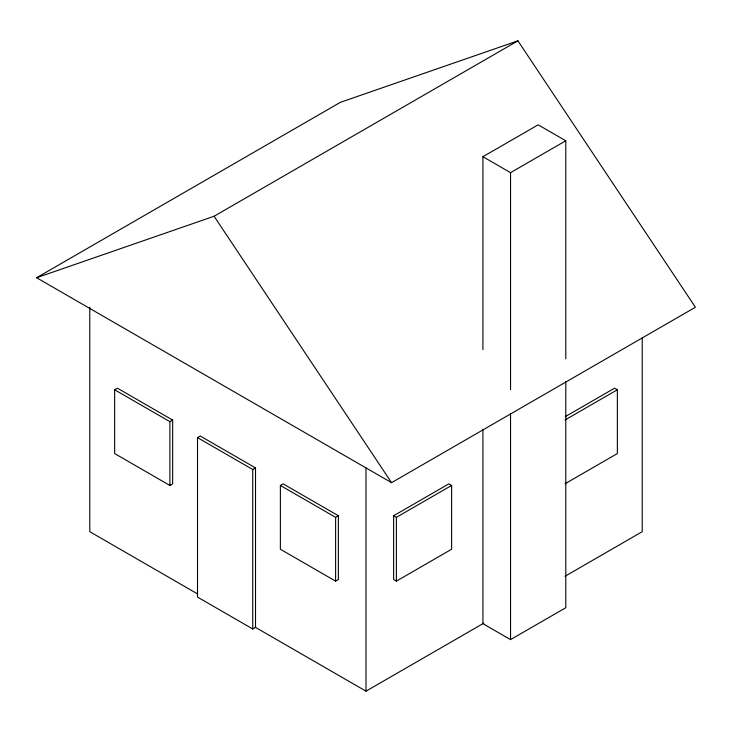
<?xml version="1.0" encoding="UTF-8"?>
<svg xmlns="http://www.w3.org/2000/svg" width="732" height="732" viewBox="0 0 732 732"><rect width="100%" height="100%" fill="white"/><g stroke="black" fill="none" stroke-linecap="round" stroke-linejoin="round"><path stroke-width="1.1" d="M36.6 277.73L340.435 102.306L517.917 40.827L695.4 307.248L391.565 482.663L36.6 277.73L214.083 216.251L517.917 40.827M482.919 349.658L482.919 156.712L538.166 124.824L565.79 140.773L565.79 358.836M114.64 389.763L117.404 388.17L172.651 420.067L172.651 483.861L169.888 485.453L114.64 453.556L114.64 389.763L169.888 421.659L172.651 420.067M482.919 156.712L510.543 172.66L565.79 140.773M197.512 437.608L200.266 436.016L255.514 467.913L255.514 627.388L252.75 628.98L197.512 597.083L197.512 437.608L252.75 469.505L255.514 467.913M280.374 485.453L283.138 483.852L338.376 515.749L338.376 579.543L335.613 581.135L280.374 549.238L280.374 485.453L335.613 517.341L338.376 515.749M393.624 515.749L448.862 483.852L451.626 485.453L451.626 549.238L396.387 581.135L393.624 579.543L393.624 515.749L396.387 517.341L451.626 485.453M565.269 416.645L614.596 388.17L617.36 389.763L617.36 453.556L565.077 483.742M565.077 419.948L617.36 389.763M255.12 627.159L366 691.173L483.815 623.152M564.994 576.285L642.22 531.697L642.22 338.056M482.919 429.583L482.919 623.673L510.543 639.612L565.79 607.725L565.79 381.665M197.695 594L89.78 531.697L89.78 307.294M214.083 216.251L391.565 482.663M510.543 172.66L510.543 389.589M510.543 413.562L510.543 639.612M396.387 517.341L396.387 581.135M366 467.904L366 691.173M335.613 517.341L335.613 581.135M252.75 469.505L252.75 628.98M169.888 421.659L169.888 485.453"/></g></svg>
